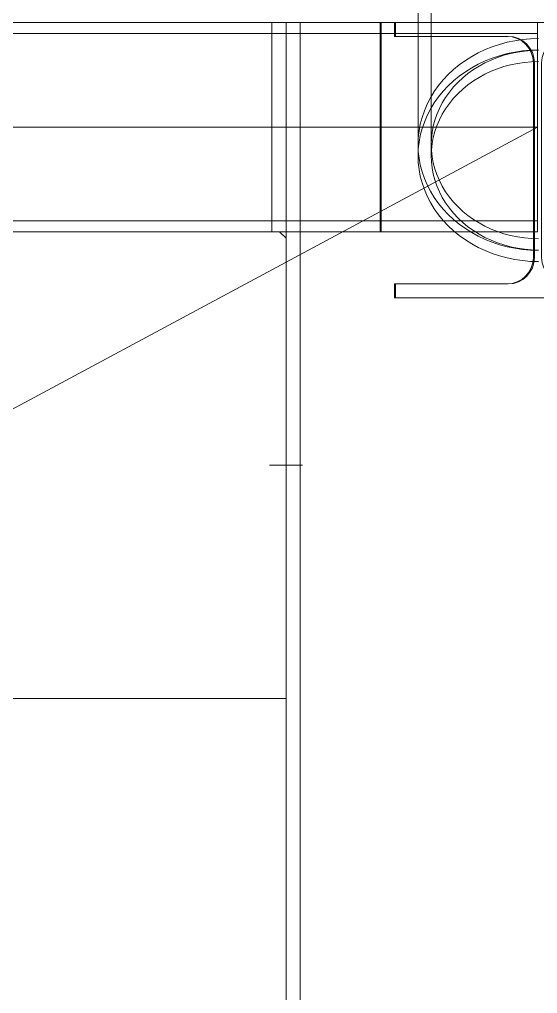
# Model space of a CAD drawing. Header units: millimetres. Extents: x -6949 to 83354, y -55091 to 16861.
# Drawn here: x 22029 to 22500, y 11118 to 12003 of the extents above; entities that cross this region are included whole.
import ezdxf

# ---------------------------------------------------------------- set-up
doc = ezdxf.new("R2010")
doc.units = ezdxf.units.MM
doc.layers.add('A-DETL', color=7, linetype='Continuous', lineweight=18, true_color=0x00a600)
for name, color, linetype, lineweight in [('S-BEAM', 7, 'Continuous', 18), ('S-COLS', 7, 'Continuous', 18), ('S-FSTN', 7, 'Continuous', 18)]:
    doc.layers.add(name, color=color, linetype=linetype, lineweight=lineweight)

# ---------------------------------------------------------------- blocks, each defined once
blk = doc.blocks.new('h-wide flange beams - HE200A-552744-Est')
at = {"layer": 'S-BEAM'}
for p, q in [((22258.5006, 12000.000256), (15241.5006, 12000.000256)), ((22258.5006, 12000.000256), (15241.5006, 12000.000256)), ((22258.5006, 11990.000256), (22258.5006, 12000.000256)), ((22258.5006, 12000.000256), (22258.5006, 12000.000256)), ((22258.5006, 12000.000256), (22258.5006, 11990.000256)), ((22258.5006, 11990.000256), (15241.5006, 11990.000256)), ((22258.5006, 11990.000256), (15241.5006, 11990.000256)), ((22258.5006, 11990.000256), (15241.5006, 11990.000256)), ((22258.5006, 11972.000256), (22258.5006, 11990.000256)), ((22258.5006, 11990.000256), (22258.5006, 11990.000256)), ((22258.5006, 11990.000256), (22258.5006, 11990.000256)), ((22258.5006, 11990.000256), (22258.5006, 11972.000256)), ((22258.5006, 11838.000256), (22258.5006, 11972.000256)), ((22258.5006, 11972.000256), (22258.5006, 11838.000256)), ((22258.5006, 11820.000256), (22258.5006, 11838.000256)), ((22258.5006, 11838.000256), (22258.5006, 11820.000256)), ((15241.5006, 11820.000256), (22258.5006, 11820.000256)), ((15241.5006, 11820.000256), (22258.5006, 11820.000256)), ((22258.5006, 11820.000256), (15241.5006, 11820.000256)), ((22258.5006, 11820.000256), (22258.5006, 11810.000256)), ((22258.5006, 11810.000256), (22258.5006, 11820.000256)), ((22258.5006, 11820.000256), (22258.5006, 11820.000256)), ((22258.5006, 11820.000256), (22258.5006, 11820.000256)), ((22258.5006, 11810.000256), (15241.5006, 11810.000256)), ((22258.5006, 11810.000256), (15241.5006, 11810.000256)), ((22258.5006, 11810.000256), (22258.5006, 11810.000256))]:
    blk.add_line(p, q, dxfattribs=at)
blk = doc.blocks.new('h-wide flange beams - HE200A-552740-Est')
at = {"layer": 'S-BEAM'}
for p, q in [((37258.50108, 12000.000256), (30241.50108, 12000.000256)), ((37258.50108, 12000.000256), (30241.50108, 12000.000256)), ((37258.50108, 11990.000256), (37258.50108, 12000.000256)), ((37258.50108, 12000.000256), (37258.50108, 12000.000256)), ((37258.50108, 12000.000256), (37258.50108, 11990.000256)), ((37258.50108, 11990.000256), (30241.50108, 11990.000256)), ((37258.50108, 11990.000256), (30241.50108, 11990.000256)), ((37258.50108, 11990.000256), (30241.50108, 11990.000256)), ((37258.50108, 11972.000256), (37258.50108, 11990.000256)), ((37258.50108, 11990.000256), (37258.50108, 11990.000256)), ((37258.50108, 11990.000256), (37258.50108, 11990.000256)), ((37258.50108, 11990.000256), (37258.50108, 11972.000256)), ((37258.50108, 11838.000256), (37258.50108, 11972.000256)), ((37258.50108, 11972.000256), (37258.50108, 11838.000256)), ((37258.50108, 11820.000256), (37258.50108, 11838.000256)), ((37258.50108, 11838.000256), (37258.50108, 11820.000256)), ((30241.50108, 11820.000256), (37258.50108, 11820.000256)), ((30241.50108, 11820.000256), (37258.50108, 11820.000256)), ((37258.50108, 11820.000256), (30241.50108, 11820.000256)), ((37258.50108, 11820.000256), (37258.50108, 11810.000256)), ((37258.50108, 11810.000256), (37258.50108, 11820.000256)), ((37258.50108, 11820.000256), (37258.50108, 11820.000256)), ((37258.50108, 11820.000256), (37258.50108, 11820.000256)), ((37258.50108, 11810.000256), (30241.50108, 11810.000256)), ((37258.50108, 11810.000256), (30241.50108, 11810.000256)), ((37258.50108, 11810.000256), (37258.50108, 11810.000256))]:
    blk.add_line(p, q, dxfattribs=at)
blk = doc.blocks.new('h-wide flange beams - HE260A-424104-Est')
at = {"layer": 'S-BEAM'}
for p, q in [((-130, 11987.500256), (-130, 12000.000256)), ((-130, 12000.000256), (130, 12000.000256)), ((130, 12000.000256), (-130, 12000.000256)), ((-130, 12000.000256), (-130, 11987.500256)), ((-130, 12000.000256), (-130, 12000.000256)), ((130, 12000.000256), (130, 11987.500256)), ((130, 11987.500256), (130, 12000.000256)), ((130, 12000.000256), (130, 12000.000256)), ((-27.75, 11987.500256), (-130, 11987.500256)), ((-130, 11987.500256), (-27.75, 11987.500256)), ((-130, 11987.500256), (-130, 11987.500256)), ((130, 11987.500256), (27.75, 11987.500256)), ((27.75, 11987.500256), (130, 11987.500256)), ((130, 11987.500256), (130, 11987.500256)), ((-3.75, 11786.500256), (-3.75, 11963.500256)), ((-3.75, 11963.500256), (-3.75, 11786.500256)), ((3.75, 11963.500256), (3.75, 11786.500256)), ((3.75, 11786.500256), (3.75, 11963.500256)), ((-130, 11762.500256), (-27.75, 11762.500256)), ((-130, 11750.000256), (-130, 11762.500256)), ((-130, 11762.500256), (-130, 11750.000256)), ((-27.75, 11762.500256), (-130, 11762.500256)), ((-130, 11762.500256), (-130, 11762.500256)), ((27.75, 11762.500256), (130, 11762.500256)), ((130, 11762.500256), (27.75, 11762.500256)), ((130, 11762.500256), (130, 11750.000256)), ((130, 11750.000256), (130, 11762.500256)), ((130, 11762.500256), (130, 11762.500256)), ((130, 11750.000256), (-130, 11750.000256)), ((-130, 11750.000256), (130, 11750.000256)), ((-130, 11750.000256), (-130, 11750.000256)), ((130, 11750.000256), (130, 11750.000256))]:
    blk.add_line(p, q, dxfattribs=at)
for centre, start, end in [((-27.75, 11963.500256), 360, 90), ((-27.75, 11963.500256), 360, 90), ((27.75, 11963.500256), 90, 180), ((27.75, 11963.500256), 90, 180), ((-27.75, 11786.500256), 270, 360), ((-27.75, 11786.500256), 270, 360), ((27.75, 11786.500256), 180, 270), ((27.75, 11786.500256), 180, 270)]:
    blk.add_arc(centre, 24, start, end, dxfattribs=at)
blk = doc.blocks.new('h-wide flange beams - HE260A-552746-Est')
at = {"layer": 'S-BEAM'}
for p, q in [((-130, 11987.500256), (-130, 12000.000256)), ((-130, 12000.000256), (130, 12000.000256)), ((130, 12000.000256), (-130, 12000.000256)), ((-130, 12000.000256), (-130, 11987.500256)), ((-130, 12000.000256), (-130, 12000.000256)), ((130, 12000.000256), (130, 11987.500256)), ((130, 11987.500256), (130, 12000.000256)), ((130, 12000.000256), (130, 12000.000256)), ((-27.75, 11987.500256), (-130, 11987.500256)), ((-130, 11987.500256), (-27.75, 11987.500256)), ((-130, 11987.500256), (-130, 11987.500256)), ((130, 11987.500256), (27.75, 11987.500256)), ((27.75, 11987.500256), (130, 11987.500256)), ((130, 11987.500256), (130, 11987.500256)), ((-3.75, 11786.500256), (-3.75, 11963.500256)), ((-3.75, 11963.500256), (-3.75, 11786.500256)), ((3.75, 11963.500256), (3.75, 11786.500256)), ((3.75, 11786.500256), (3.75, 11963.500256)), ((-130, 11762.500256), (-27.75, 11762.500256)), ((-130, 11750.000256), (-130, 11762.500256)), ((-130, 11762.500256), (-130, 11750.000256)), ((-27.75, 11762.500256), (-130, 11762.500256)), ((-130, 11762.500256), (-130, 11762.500256)), ((27.75, 11762.500256), (130, 11762.500256)), ((130, 11762.500256), (27.75, 11762.500256)), ((130, 11762.500256), (130, 11750.000256)), ((130, 11750.000256), (130, 11762.500256)), ((130, 11762.500256), (130, 11762.500256)), ((130, 11750.000256), (-130, 11750.000256)), ((-130, 11750.000256), (130, 11750.000256)), ((-130, 11750.000256), (-130, 11750.000256)), ((130, 11750.000256), (130, 11750.000256))]:
    blk.add_line(p, q, dxfattribs=at)
for centre, start, end in [((-27.75, 11963.500256), 360, 90), ((-27.75, 11963.500256), 360, 90), ((27.75, 11963.500256), 90, 180), ((27.75, 11963.500256), 90, 180), ((-27.75, 11786.500256), 270, 360), ((-27.75, 11786.500256), 270, 360), ((27.75, 11786.500256), 180, 270), ((27.75, 11786.500256), 180, 270)]:
    blk.add_arc(centre, 24, start, end, dxfattribs=at)
blk = doc.blocks.new('h-wide flange beams - HE200A-424225-Est')
at = {"layer": 'S-BEAM'}
for p, q in [((14857.00036, 12000.000256), (7643.00036, 12000.000256)), ((14857.00036, 12000.000256), (7643.00036, 12000.000256)), ((14857.00036, 11990.000256), (14857.00036, 12000.000256)), ((14857.00036, 12000.000256), (14857.00036, 12000.000256)), ((14857.00036, 12000.000256), (14857.00036, 11990.000256)), ((14857.00036, 11990.000256), (7643.00036, 11990.000256)), ((14857.00036, 11990.000256), (7643.00036, 11990.000256)), ((14857.00036, 11990.000256), (7643.00036, 11990.000256)), ((14857.00036, 11972.000256), (14857.00036, 11990.000256)), ((14857.00036, 11990.000256), (14857.00036, 11990.000256)), ((14857.00036, 11990.000256), (14857.00036, 11990.000256)), ((14857.00036, 11990.000256), (14857.00036, 11972.000256)), ((14857.00036, 11838.000256), (14857.00036, 11972.000256)), ((14857.00036, 11972.000256), (14857.00036, 11838.000256)), ((14857.00036, 11820.000256), (14857.00036, 11838.000256)), ((14857.00036, 11838.000256), (14857.00036, 11820.000256)), ((7643.00036, 11820.000256), (14857.00036, 11820.000256)), ((7643.00036, 11820.000256), (14857.00036, 11820.000256)), ((14857.00036, 11820.000256), (7643.00036, 11820.000256)), ((14857.00036, 11820.000256), (14857.00036, 11810.000256)), ((14857.00036, 11810.000256), (14857.00036, 11820.000256)), ((14857.00036, 11820.000256), (14857.00036, 11820.000256)), ((14857.00036, 11820.000256), (14857.00036, 11820.000256)), ((14857.00036, 11810.000256), (7643.00036, 11810.000256)), ((14857.00036, 11810.000256), (7643.00036, 11810.000256)), ((14857.00036, 11810.000256), (14857.00036, 11810.000256))]:
    blk.add_line(p, q, dxfattribs=at)
blk = doc.blocks.new('Travi HE - HE200A-543390-Est')
at = {"layer": 'S-BEAM'}
for p, q in [((15144, 12000), (22358, 12000)), ((15144, 12000), (22358, 12000)), ((22358, 11990), (22358, 12000)), ((22358, 12000), (22358, 12000)), ((22358, 12000), (22358, 11990)), ((22358, 11990), (15144, 11990)), ((15144, 11990), (22358, 11990)), ((15144, 11990), (22358, 11990)), ((22358, 11972), (22358, 11990)), ((22358, 11990), (22358, 11990)), ((22358, 11990), (22358, 11990)), ((22358, 11990), (22358, 11972)), ((22358, 11838), (22358, 11972)), ((22358, 11972), (22358, 11838)), ((22358, 11820), (22358, 11838)), ((22358, 11838), (22358, 11820)), ((15144, 11820), (22358, 11820)), ((22358, 11820), (15144, 11820)), ((15144, 11820), (22358, 11820)), ((22358, 11820), (22358, 11820)), ((22358, 11820), (22358, 11820)), ((22358, 11820), (22358, 11810)), ((22358, 11810), (22358, 11820)), ((15144, 11810), (22358, 11810)), ((15144, 11810), (22358, 11810)), ((22358, 11810), (22358, 11810))]:
    blk.add_line(p, q, dxfattribs=at)
blk = doc.blocks.new('219_1MM HOLLOW - 219_1MM HOLLOW-542601-Est')
at = {"layer": 'S-BEAM', "flags": 128}
for points in [[(-109.55, 12036.99), (-109.55, 11972.3), (-109.55, 11906.57), (-109.55, 11878.97)], [(-109.55, 11889.21), (-109.55, 11955.21), (-109.55, 12020.17)], [(-97.55, 12036.99), (-97.55, 11972.3), (-97.55, 11906.57), (-97.55, 11878.97)], [(-97.55, 11889.21), (-97.55, 11955.21), (-97.55, 12020.17)]]:
    blk.add_lwpolyline(points, dxfattribs=at)
at = {"layer": 'S-BEAM'}
for centre, major_axis, ratio, start_param, end_param in [((0, 11889.21), (-109.55, 0), 0.878342, 4.712389, 7.853982), ((0, 11878.97), (109.55, 0), 0.877712, 1.570796, 4.712389), ((0, 11889.21), (-97.55, 0), 0.878342, 4.712389, 7.853982), ((0, 11878.97), (97.55, 0), 0.877712, 1.570796, 4.712389)]:
    blk.add_ellipse(centre, major_axis=major_axis, ratio=ratio, start_param=start_param, end_param=end_param, dxfattribs=at)

msp = doc.modelspace()

# ---------------------------------------------------------------- linework, layer by layer
at = {"layer": 'A-DETL'}
for p, q in [((22500, 11905), (15003.75, 11905)), ((18750, 9890), (22500, 11905))]:
    msp.add_line(p, q, dxfattribs=at)
at = {"layer": 'S-BEAM'}
for p, q in [((15000, 12000), (22500, 12000)), ((15140, 12000), (22500, 12000)), ((22631, 12000), (22371, 12000)), ((22371, 12000), (22371, 11987.5)), ((22371, 12000), (22371, 12000)), ((22500, 12000), (22500, 11990)), ((22500, 12000), (22500, 11990)), ((22500, 11990), (15000, 11990)), ((15000, 11990), (22500, 11990)), ((15000, 11990), (22500, 11990)), ((22500, 11990), (15140, 11990)), ((15140, 11990), (22500, 11990)), ((15140, 11990), (22500, 11990)), ((22371, 11987.5), (22473.25, 11987.5)), ((22371, 11987.5), (22371, 11987.5)), ((22500, 11972), (22500, 11990)), ((22500, 11990), (22500, 11972)), ((22500, 11972), (22500, 11990)), ((22500, 11990), (22500, 11972)), ((22500, 11972), (22500, 11838)), ((22500, 11972), (22500, 11838)), ((22497.25, 11963.5), (22497.25, 11786.5)), ((22500, 11820), (22500, 11838)), ((22500, 11838), (22500, 11820)), ((22500, 11820), (22500, 11838)), ((22500, 11838), (22500, 11820)), ((15000, 11820), (22500, 11820)), ((15000, 11820), (22500, 11820)), ((15000, 11820), (22500, 11820)), ((15140, 11820), (22500, 11820)), ((15140, 11820), (22500, 11820)), ((15140, 11820), (22500, 11820)), ((22500, 11820), (22500, 11810)), ((22500, 11820), (22500, 11810)), ((15000, 11810), (22500, 11810)), ((15140, 11810), (22500, 11810)), ((22473.25, 11762.5), (22371, 11762.5)), ((22371, 11762.5), (22371, 11750)), ((22371, 11762.5), (22371, 11762.5)), ((22371, 11750), (22631, 11750)), ((22371, 11750), (22371, 11750))]:
    msp.add_line(p, q, dxfattribs=at)
for centre, start, end in [((22473.25, 11963.5), 0, 90), ((22473.25, 11786.5), 270, 0)]:
    msp.add_arc(centre, 24, start, end, dxfattribs=at)
at = {"layer": 'S-COLS'}
for p, q in [((22271.5, 12000), (22271.5, 20)), ((22271.5, 12000), (22728.5, 12000)), ((22728.5, 12000), (22271.5, 12000)), ((22284.5, 12000), (22284.5, 20)), ((22284.5, 12000), (22715.5, 12000)), ((22715.5, 12000), (22284.5, 12000))]:
    msp.add_line(p, q, dxfattribs=at)
at = {"layer": 'S-FSTN'}
for p, q in [((22265.5, 11810), (21709.56, 11810)), ((22271.5, 11804), (22265.5, 11810)), ((22271.5, 11385.79), (22271.5, 11804)), ((22271.5, 11612.89), (22271.5, 11582.89)), ((22286.5, 11597.89), (22256.5, 11597.89)), ((21852.31, 11385.79), (22271.5, 11385.79))]:
    msp.add_line(p, q, dxfattribs=at)

# ---------------------------------------------------------------- block references
at = {"layer": 'S-BEAM'}
for name, p in [('219_1MM HOLLOW - 219_1MM HOLLOW-542601-Est', (22501, 0)), ('h-wide flange beams - HE200A-424225-Est', (7500, 0)), ('h-wide flange beams - HE200A-424225-Est', (7500, 0)), ('h-wide flange beams - HE200A-424225-Est', (7500, 0)), ('h-wide flange beams - HE200A-424225-Est', (7500, 0)), ('h-wide flange beams - HE200A-424225-Est', (7500, 0)), ('Travi HE - HE200A-543390-Est', (0, 0)), ('Travi HE - HE200A-543390-Est', (0, 0)), ('Travi HE - HE200A-543390-Est', (0, 0)), ('Travi HE - HE200A-543390-Est', (0, 0)), ('Travi HE - HE200A-543390-Est', (0, 0)), ('Travi HE - HE200A-543390-Est', (0, 0)), ('Travi HE - HE200A-543390-Est', (0, 0)), ('h-wide flange beams - HE200A-552744-Est', (0, 0)), ('h-wide flange beams - HE200A-552744-Est', (0, 0)), ('h-wide flange beams - HE200A-552740-Est', (-15000, 0)), ('h-wide flange beams - HE260A-424104-Est', (22500, 0)), ('h-wide flange beams - HE260A-552746-Est', (22500, 0))]:
    msp.add_blockref(name, p, dxfattribs=at)

doc.saveas('drawing.dxf')
